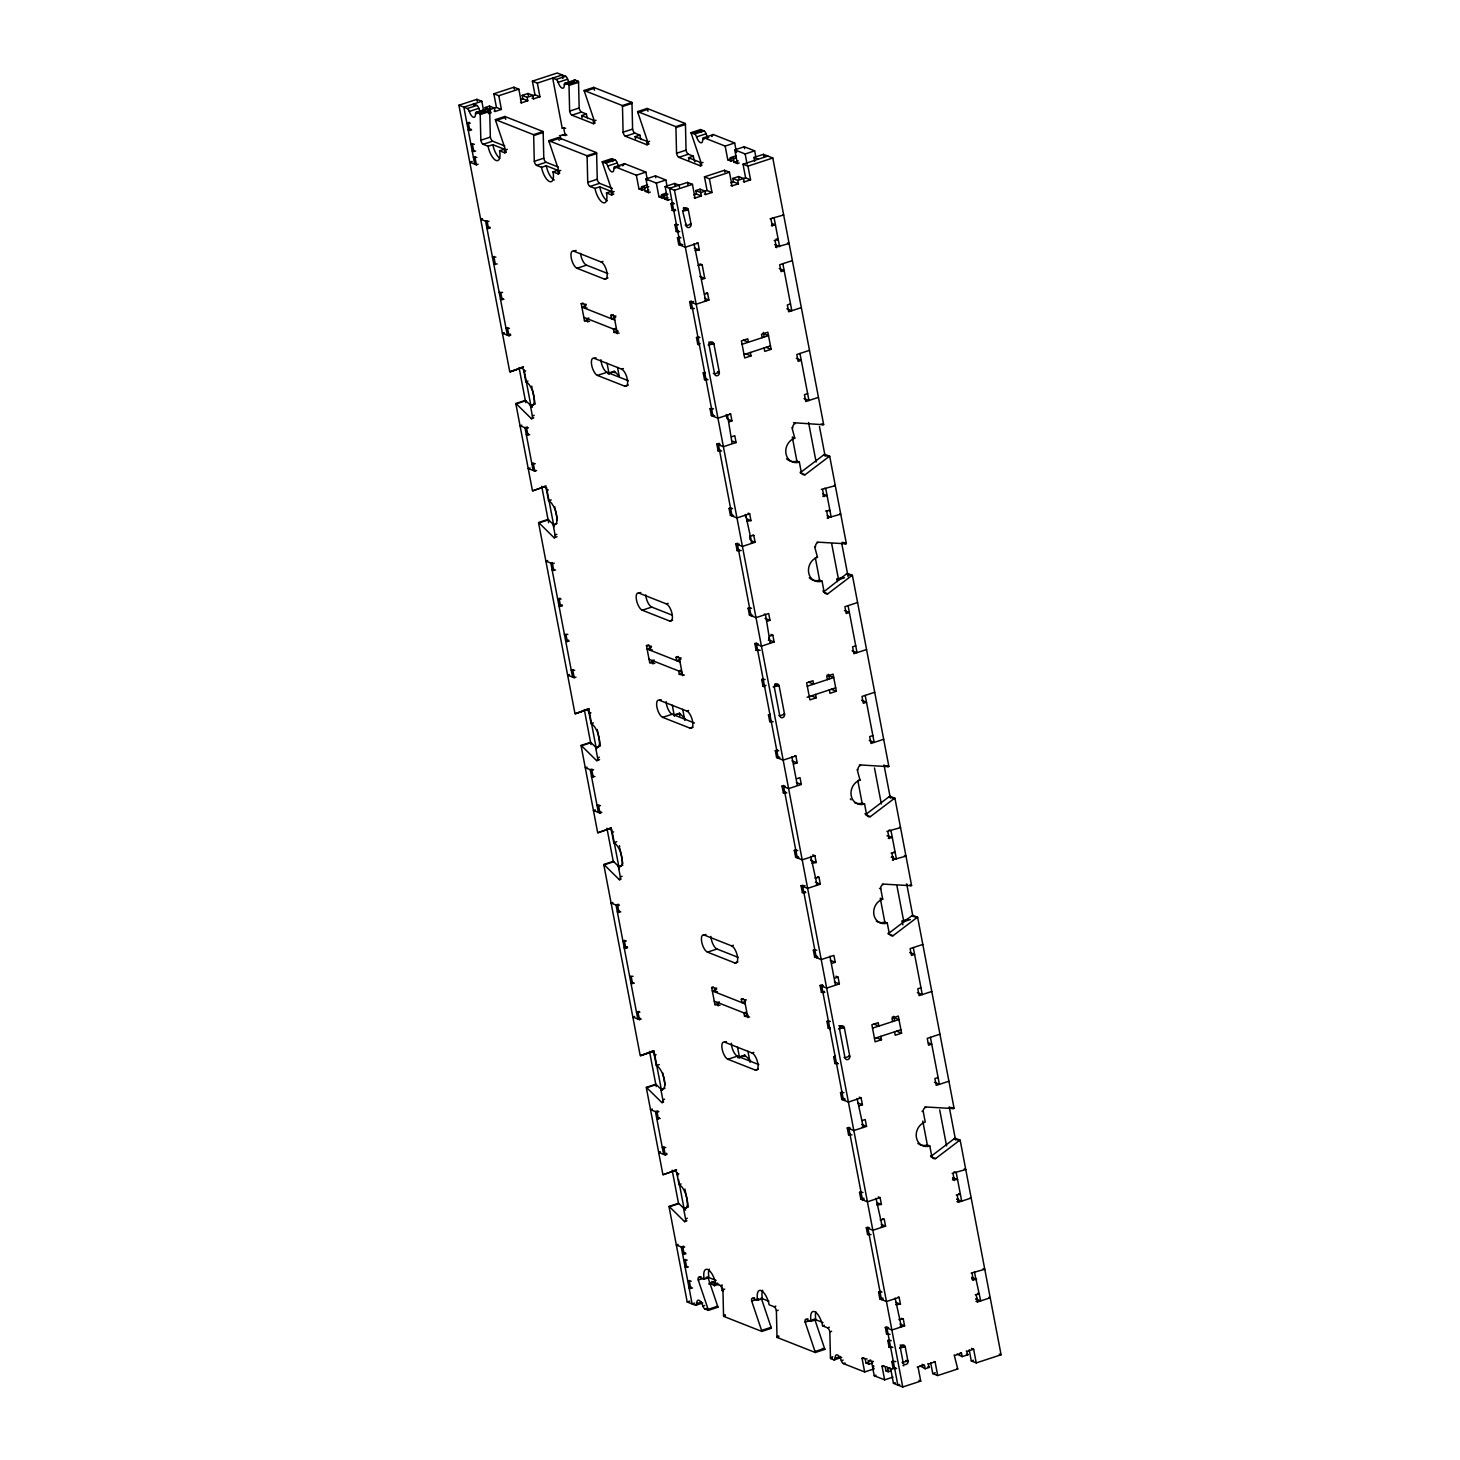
<?xml version="1.0" encoding="UTF-8"?>
<svg xmlns="http://www.w3.org/2000/svg" width="1460" height="1460" viewBox="0 0 1460 1460"><rect width="100%" height="100%" fill="white"/><g stroke="black" fill="none" stroke-linecap="round" stroke-linejoin="round"><path stroke-width="1.5" d="M800.189 472.784L823.878 454.772A3.632 3.175 -68.5 0 1 824.754 454.334L829.7 456.286L846.344 543.595A3.632 3.175 -68.5 0 1 845.413 543.759L817.125 542.116M800.81 473.022L805.135 474.719L828.824 456.724A3.632 3.175 -68.5 0 1 829.7 456.286M859.338 764.876L887.936 766.628A3.632 3.175 -68.5 0 0 888.866 766.482L852.403 575.331L847.475 573.397A3.632 3.175 -68.5 0 0 846.599 573.835L823.513 592.067M824.133 592.322L827.838 593.782L851.527 575.788A3.632 3.175 -68.5 0 1 852.403 575.331M894.925 798.218L889.98 796.266A3.632 3.175 -68.5 0 0 889.103 796.704L865.415 814.716L870.361 816.651L894.049 798.656A3.632 3.175 -68.5 0 1 894.925 798.218L911.587 885.527A3.632 3.175 -68.5 0 1 910.639 885.673L882.351 884.048M888.136 933.761L911.825 915.767A3.632 3.175 -68.5 0 1 912.701 915.329L917.628 917.263L954.092 1108.396A3.632 3.175 -68.5 0 1 953.161 1108.56L924.873 1106.935M888.447 933.889L893.064 935.714L916.752 917.701A3.632 3.175 -68.5 0 1 917.628 917.263M960.151 1140.15L955.205 1138.198A3.632 3.175 -68.5 0 0 954.329 1138.636L930.64 1156.63L935.586 1158.583L959.275 1140.589A3.632 3.175 -68.5 0 1 960.151 1140.15L1001.085 1354.771L976.247 1362.91L971.302 1360.957L969.184 1349.843M523.392 366.825L510.197 371.807L523.282 367.318M532.9 490.87L546.095 485.87M545.273 486.636L532.462 490.815L515.8 403.507L525.326 400.387M588.617 708.739L575.423 713.739L589.22 708.976M598.125 832.784L611.32 827.802M611.211 828.294L597.688 832.747L581.025 745.439L590.552 742.319M653.843 1050.671L640.648 1055.671L653.021 1051.456M663.351 1174.716L676.546 1169.734M676.436 1170.226L662.913 1174.679L646.269 1087.371L655.777 1084.251A3.632 1.442 71.8 0 1 656.27 1084.579L661.928 1090.146M519.267 368.65L509.759 371.771L458.914 105.229L476.891 99.335L481.818 101.287L483.534 110.266M493.845 93.787L498.791 95.721L501.401 109.409L496.455 107.456L493.845 93.787L513.883 87.217L518.829 89.151L521.439 102.839L527.772 100.758L527.133 97.327L522.187 95.393L522.844 98.805L527.772 100.758M532.389 81.139L537.335 83.092L539.945 96.761L534.999 94.827L532.389 81.139L557.245 73L565.64 76.322A3.632 1.442 71.8 0 1 567.63 79.205A7.263 2.865 71.8 0 0 569.199 82.581M481.818 101.287L463.842 107.182L474.719 164.177L476.307 163.648M498.791 95.721L518.829 89.151M537.335 83.092L562.173 74.953L562.848 78.511M458.914 105.229L467.31 108.551L476.836 105.43A3.632 1.442 71.8 0 1 478.807 108.314A7.263 2.865 71.8 0 0 480.377 111.69M565.659 128.279L562.228 128.225L552.665 78.073L556.132 79.442L565.64 76.322M467.31 108.551A3.632 1.442 71.8 0 1 469.299 111.434L478.825 108.314M556.132 79.442A3.632 1.442 71.8 0 1 558.121 82.326L567.63 79.205M485.705 110.303L485.176 107.529L489.465 106.124L494.392 108.058L495.049 111.489L501.401 109.409M522.187 95.393L528.009 93.477L532.936 95.429L533.593 98.842L539.945 96.761M469.299 111.434A7.263 2.865 71.8 0 0 473.277 117.22A7.263 2.865 71.8 0 0 475.504 113.88A3.632 1.423 71.8 0 1 476.617 112.219L486.143 109.099L489.611 110.467A3.632 1.442 71.8 0 1 489.72 111.416L490.341 137.112A3.632 1.423 71.8 0 0 492.64 141.182L504.777 145.964M558.121 82.326A7.263 2.865 71.8 0 0 562.082 88.111A7.263 2.865 71.8 0 0 564.327 84.771A3.632 1.423 71.8 0 1 565.44 83.111L574.948 79.99L578.415 81.358A3.632 1.442 71.8 0 1 578.543 82.308L579.164 107.985A3.632 1.423 71.8 0 0 581.445 112.055L586.391 114.008A12.72 5.019 71.8 0 0 587.632 118.57M475.504 113.88L480.851 112.128M482.055 111.745L485.03 110.778A3.632 1.423 71.8 0 1 486.143 109.099M564.327 84.771L570.276 82.819M571.462 82.435L573.835 81.651A3.632 1.423 71.8 0 1 574.948 79.99M485.176 107.529L490.122 109.463L496.455 107.456M520.453 99.59L522.844 98.805M527.133 97.327L534.999 94.827M476.617 112.219L480.103 113.588L489.611 110.467M565.44 83.111L568.907 84.479L578.415 81.358M504.649 151.365A12.72 5.019 71.8 0 0 504.339 149.23L499.575 150.781A12.72 5.019 71.8 0 1 496.108 160.49A12.72 5.019 71.8 0 1 488.06 146.237L483.132 144.303A3.632 1.423 71.8 0 1 480.833 140.233L480.212 114.537L489.72 111.416M595.114 123.041L593.326 123.625L571.937 115.176A3.632 1.423 71.8 0 1 569.637 111.106L569.017 85.428L578.543 82.308M488.388 113.661L490.779 112.894L490.122 109.463M469.262 122.366L466.89 123.133L470.321 123.206M499.575 150.781L504.521 152.734A3.632 1.423 71.8 0 0 505.507 149.96L495.633 120.614A3.632 1.423 71.8 0 1 495.378 119.611L504.886 116.49L543.065 131.546A3.632 1.442 71.8 0 1 543.175 132.495L543.795 158.191A3.632 1.423 71.8 0 0 546.095 162.261L558.231 167.042M593.326 123.625A3.632 1.423 71.8 0 0 594.33 120.852L584.438 91.505A3.632 1.423 71.8 0 1 584.183 90.502L593.691 87.381L631.87 102.437A3.632 1.442 71.8 0 1 631.998 103.386L632.6 129.082A3.632 1.423 71.8 0 0 634.899 133.134L639.845 135.087A12.72 5.019 71.8 0 0 641.086 139.649M495.633 120.614L505.142 117.493A3.632 1.423 71.8 0 1 504.886 116.49M584.438 91.505L593.946 88.385A3.632 1.423 71.8 0 1 593.691 87.381M470.868 129.1L468.186 129.976L471.617 130.031M480.833 140.233L490.341 137.112M569.637 111.106L579.164 107.985M472.693 143.646L470.905 144.23L474.336 144.285M483.132 144.303L492.64 141.182M571.937 115.176L581.445 112.055M474.007 150.471L472.219 151.055L475.65 151.128M488.06 146.237L492.823 144.686L504.339 149.23M582.139 117.786A12.72 5.019 71.8 0 1 581.627 115.577L586.391 114.008M495.378 119.611L533.539 134.667L543.065 131.546M584.183 90.502L622.361 105.558L631.87 102.437M558.103 172.444A12.72 5.019 71.8 0 0 557.793 170.309L553.03 171.86A12.72 5.019 71.8 0 1 549.562 181.569A12.72 5.019 71.8 0 1 541.514 167.316L536.568 165.382A3.632 1.423 71.8 0 1 534.287 161.312L533.667 135.616L543.175 132.495M649.152 143.919L646.78 144.704L625.391 136.254A3.632 1.423 71.8 0 1 623.091 132.185L622.471 106.507L631.998 103.386M475.193 156.749L473.405 157.333L476.836 157.388M562.228 128.225L564.016 127.622M505.507 149.96L507.295 149.376M594.33 120.852L596.1 120.268M472.164 161.439L469.773 162.224L476.361 164.816L478.15 164.232M504.521 152.734L506.292 152.15M559.436 135.725L565.914 134.284M553.03 171.86L557.976 173.813A3.632 1.423 71.8 0 0 558.961 171.039L549.07 141.693A3.632 1.423 71.8 0 1 548.814 140.689L558.341 137.569L596.519 152.625A3.632 1.442 71.8 0 1 596.629 153.574L597.25 179.27A3.632 1.423 71.8 0 0 599.549 183.339L612.397 188.413M646.78 144.704A3.632 1.423 71.8 0 0 647.765 141.93L637.892 112.584A3.632 1.423 71.8 0 1 637.637 111.581L647.145 108.46L685.324 123.516A3.632 1.442 71.8 0 1 685.452 124.465L686.054 150.161A3.632 1.423 71.8 0 0 688.353 154.231L693.299 156.165A12.72 5.019 71.8 0 0 694.978 161.914M562.702 134.721L566.955 135.123M549.07 141.693L558.596 138.572A3.632 1.423 71.8 0 1 558.341 137.569M637.892 112.584L647.4 109.463A3.632 1.423 71.8 0 1 647.145 108.46M534.287 161.312L543.795 158.191M623.091 132.185L632.6 129.082M536.568 165.382L546.095 162.261M625.391 136.254L634.899 133.134M541.514 167.316L546.277 165.765L557.793 170.309M635.593 138.864A12.72 5.019 71.8 0 1 635.082 136.656L639.845 135.087M548.814 140.689L586.993 155.745L596.519 152.625M637.637 111.581L675.816 126.637L685.324 123.516M611.558 193.523A12.72 5.019 71.8 0 0 611.247 191.388L606.484 192.939A12.72 5.019 71.8 0 1 602.998 202.648A12.72 5.019 71.8 0 1 594.968 188.395L590.023 186.46A3.632 1.423 71.8 0 1 587.723 182.391L587.121 156.695L596.629 153.574M702.023 165.199L700.234 165.783L678.845 157.333A3.632 1.423 71.8 0 1 676.546 153.282L675.925 127.586L685.452 124.465M558.961 171.039L560.75 170.455M647.765 141.93L649.554 141.346M557.976 173.813L559.746 173.229M606.484 192.939L611.411 194.892A3.632 1.423 71.8 0 0 612.415 192.118L602.524 162.772A3.632 1.423 71.8 0 1 602.268 161.768L611.795 158.647L615.262 160.016A3.632 1.442 71.8 0 1 617.252 162.918A7.263 2.865 71.8 0 0 618.547 165.838M700.234 165.783A3.632 1.423 71.8 0 0 701.22 163.009L691.346 133.663A3.632 1.423 71.8 0 1 691.091 132.659L700.599 129.538L704.067 130.907A3.632 1.442 71.8 0 1 706.056 133.791A7.263 2.865 71.8 0 0 707.352 136.729M602.524 162.772L612.05 159.651A3.632 1.423 71.8 0 1 611.795 158.647M691.346 133.663L700.855 130.542A3.632 1.423 71.8 0 1 700.599 129.538M602.268 161.768L605.736 163.137L615.262 160.016M691.091 132.659L694.558 134.028L704.067 130.907M605.736 163.137A3.632 1.442 71.8 0 1 607.725 166.038L617.252 162.918M694.558 134.028A3.632 1.442 71.8 0 1 696.548 136.911L706.056 133.791M607.725 166.038A7.263 2.865 71.8 0 0 611.703 171.824A7.263 2.865 71.8 0 0 613.93 168.484A3.632 1.423 71.8 0 1 615.043 166.805L624.57 163.684L645.867 172.097L647.455 180.419M696.548 136.911A7.263 2.865 71.8 0 0 700.508 142.697A7.263 2.865 71.8 0 0 702.753 139.357A3.632 1.423 71.8 0 1 703.866 137.696L713.374 134.575L734.672 142.971L736.515 152.588M613.93 168.484L615.718 167.9M618.091 167.115L619.88 166.531M622.27 165.746L623.457 165.363A3.632 1.423 71.8 0 1 624.57 163.684M702.753 139.357L704.541 138.773M706.914 138.007L708.702 137.422M711.677 136.437L712.261 136.254A3.632 1.423 71.8 0 1 713.374 134.575M587.723 182.391L597.25 179.27M676.546 153.282L686.054 150.161M482.439 218.617L480.65 219.219L487.239 221.811L489.009 221.226M590.023 186.46L599.549 183.339M678.845 157.333L688.353 154.231M487.166 220.643L485.596 221.154L507.332 335.143L510.507 334.103M594.968 188.395L599.713 186.843L611.247 191.388M689.047 159.943A12.72 5.019 71.8 0 1 688.536 157.735L693.299 156.165M615.043 166.805L636.341 175.218L645.867 172.097M703.866 137.696L725.164 146.091L734.672 142.971M489.867 227.03L486.892 227.997L490.323 228.052M650.339 192.081L648.55 192.665L645.94 178.996L655.467 175.875L665.87 179.982L667.092 186.387M739.161 162.972L737.373 163.556L734.763 149.887L744.271 146.767L754.674 150.855L755.769 156.64M612.415 192.118L614.204 191.534M701.22 163.009L703.008 162.425M611.411 194.892L613.802 194.107M644.042 189.599L642.254 190.183L641.597 186.77L647.546 184.818M732.847 160.49L731.058 161.075L730.402 157.643L736.351 155.709M636.341 175.218L638.951 188.887L644.316 187.136M645.94 178.996L656.343 183.102L665.87 179.982M725.164 146.091L727.773 159.779L733.723 157.826M734.763 149.887L745.166 153.975L754.674 150.855M641.597 186.77L644.608 187.957L648.769 186.588M730.402 157.643L733.431 158.848L736.406 157.862M644.608 187.957L645.265 191.369L648.842 190.201M733.431 158.848L734.07 162.261L738.249 160.892M670.14 199.472L667.749 200.239L665.139 186.57L674.666 183.449L679.046 185.183L679.429 187.172M754.692 161.293L753.962 157.461L763.47 154.34L772.796 158.008L823.641 424.55A3.632 3.175 -68.5 0 1 822.71 424.696L793.492 422.707M701.402 195.95L696.457 193.998L695.799 190.585L700.745 192.537L701.402 195.95L695.051 198.031L692.442 184.361L687.514 182.409L669.538 188.304L680.396 245.28L682.787 244.513M704.468 176.843L709.414 178.795L712.024 192.464L707.078 190.53L704.468 176.843L724.507 170.272L729.452 172.225L732.062 185.894L738.395 183.814L737.756 180.401L732.811 178.448L733.467 181.879L738.395 183.814M743.012 164.214L747.958 166.148L750.568 179.835L745.622 177.883L743.012 164.214L767.869 156.056M665.139 186.57L674.465 190.238L692.442 184.361M709.414 178.795L729.452 172.225M747.958 166.148L772.796 158.008M665.212 197.1L662.238 198.067L661.599 194.654L666.344 193.085M656.343 183.102L658.953 196.771L661.928 195.804M664.902 194.819L666.691 194.235M661.599 194.654L663.807 195.53L667.968 194.162M663.807 195.53L664.464 198.943L668.023 197.775M494.228 256.467L492.44 257.051L495.871 257.124M695.799 190.585L700.088 189.179L705.016 191.132L705.673 194.545L712.024 192.464M732.811 178.448L738.632 176.55L743.56 178.485L744.217 181.916L750.568 179.835M693.683 194.91L696.457 193.998M700.745 192.537L707.078 190.53M730.693 182.774L733.467 181.879M737.756 180.401L745.622 177.883M675.67 210.514L672.239 210.441L670.925 203.597L673.315 202.831M674.356 203.67L670.925 203.597M493.736 263.895L497.167 263.968M672.239 210.441L675.214 209.474M607.999 277.929L604.422 279.097L577.01 268.275A9.088 3.577 71.8 0 1 571.261 258.11A9.088 3.577 71.8 0 1 573.743 251.175L576.116 250.408M679.685 231.593L676.254 231.538L674.958 224.694L676.746 224.11M678.389 224.749L674.958 224.694M676.254 231.538L678.042 230.954M499.174 292.401L502.605 292.456M577.01 268.275L586.519 265.154L607.944 273.604M573.743 251.175L601.173 261.997L602.943 261.413M695.234 250.591L699.34 249.915L698.026 243.072L685.342 247.233L678.754 244.641L677.458 237.798L679.831 237.013M680.889 237.87L677.458 237.798M502.861 298.46L500.488 299.227L503.919 299.3M678.754 244.641L681.145 243.857M770.059 218.799L783.673 215.003L782.742 214.638M694.193 248.036L699.34 249.915M771.355 225.625L775.461 224.95L771.756 223.489M507.806 327.715L506.018 328.299L509.449 328.354M589.548 321.474L584.474 320.762L581.226 303.662L582.996 303.078M701.603 279.444L704.76 278.404L702.169 264.735L698.062 265.41M774.183 240.444L778.289 239.768L776.118 238.929M581.226 303.662L586.299 304.373M504.174 332.606L502.386 333.19L508.974 335.782L510.763 335.198M586.099 305.706L581.865 307.093L614.788 320.068M586.938 307.804L585.168 308.388L584.511 304.957M775.497 247.287L789.112 243.491L787.561 242.889M588.909 318.061L587.121 318.645L587.778 322.058M584.474 320.762L587.449 319.795M615.645 317.404L611.485 318.773L610.827 315.342L613.218 314.575M610.827 315.342L615.919 316.053M792.36 260.592L779.677 264.753L780.99 271.596L784.148 270.556L779.22 268.603M704.432 294.263L707.589 293.223L708.903 300.066L696.219 304.227L689.631 301.618L690.927 308.462L694.358 308.534M689.631 301.618L691.419 301.034M693.646 301.49L691.273 302.275L713.009 416.246L714.597 415.735M615.226 328.445L613.437 329.029L614.094 332.442L619.168 333.154M614.094 332.442L618.255 331.073M690.927 308.462L692.715 307.877M521.603 367.409A3.632 1.423 71.8 0 1 523.903 371.46L525.691 370.876M628.439 385.057L624.862 386.225L597.432 375.421A9.088 3.577 71.8 0 1 591.702 365.237A9.088 3.577 71.8 0 1 594.183 358.32L595.954 357.737M523.903 371.46L525.856 381.735L527.936 381.042M790.517 303.881L787.341 304.921L788.655 311.765L801.339 307.604M699.431 345.016L697.789 344.359L696.475 337.534L698.865 336.749M699.906 337.588L696.475 337.534M597.432 375.421L606.958 372.3L628.384 380.75M608.181 373.231L614.131 371.278L614.404 372.665M515.982 403.599A3.632 1.442 71.8 0 1 516.311 403.836L525.819 400.715L532.426 407.212M608.09 373.742L614.642 371.606L619.35 376.242M594.183 358.32L621.595 369.124L623.383 368.541M697.789 344.359L700.161 343.593M516.311 403.836L531.385 418.691A3.632 1.423 71.8 0 0 532.371 415.918L530.418 405.661L535.181 404.11L532.334 389.145M742.045 344.304L768.489 335.636L763.543 333.683M532.371 415.918L534.159 415.334M531.385 418.691L533.758 417.907M521.841 425.207L520.052 425.791L526.64 428.382L528.429 427.798M744.016 354.561L770.442 345.892M527.37 426.959L524.998 427.743L533.155 470.485L534.743 469.956M750.385 352.462L751.024 355.893L744.691 357.974L741.424 340.873L747.775 338.793L748.414 342.206L743.487 340.271M762.156 337.698L761.518 334.285L767.851 332.205L771.117 349.305L764.766 351.385L764.127 347.954M707.954 379.764L704.523 379.691L703.227 372.866L704.998 372.282M528.082 433.985L526.293 434.587L529.724 434.642M704.523 379.691L706.895 378.925M809.497 350.345L796.795 354.506L798.109 361.35L801.284 360.31L796.339 358.357M533.63 463.057L531.841 463.641L535.273 463.714M728.777 421.922L731.953 420.882L730.639 414.038L717.955 418.199L711.367 415.607L710.071 408.763L711.86 408.179M529.998 467.948L528.21 468.532L534.798 471.124L536.587 470.54M713.502 408.837L710.071 408.763M711.367 415.607L713.155 415.023M807.635 393.634L804.46 394.674L805.774 401.518L818.458 397.357M544.306 486.454A3.632 1.423 71.8 0 1 546.606 490.523L548.394 489.939M731.606 436.741L734.781 435.701L736.077 442.526L723.394 446.687L716.805 444.096L718.119 450.939L721.55 450.994M716.805 444.096L719.196 443.311M720.054 444.223L718.448 444.752L732.044 515.982L733.632 515.453M546.606 490.523L548.558 500.78L551.241 499.904M718.119 450.939L720.492 450.154M584.493 710.582L574.985 713.703L538.521 522.552L548.029 519.45M538.703 522.644A3.632 1.442 71.8 0 1 539.014 522.899L548.54 519.778L554.18 525.345M539.014 522.881L554.088 537.736A3.632 1.423 71.8 0 0 555.092 534.981L553.139 524.706L556.99 523.447M555.092 534.981L556.88 534.378M554.088 537.736L557.063 536.769M547.664 560.549L545.876 561.133L552.464 563.742L554.252 563.159M552.391 562.574L550.822 563.086L572.557 677.057L574.145 676.546M746.881 521.275L750.969 520.599L749.673 513.774L736.971 517.935L730.402 515.325L729.087 508.5L730.876 507.916M732.519 508.555L729.087 508.5M553.906 569.345L552.117 569.929L555.548 569.984M730.402 515.325L732.19 514.741M821.378 489.374L835.303 485.687L834.39 485.322M822.692 496.199L827.09 495.652L822.783 493.955M560.038 598.217L557.665 598.983L561.096 599.056M741.169 550.529L737.136 550.657L735.84 543.832L742.41 546.423L755.094 542.262L753.798 535.418L749.692 536.094M825.52 511.018L829.919 510.471L828.988 510.106M735.84 543.832L737.61 543.248M739.07 543.959L737.483 544.47L751.061 615.718L752.667 615.189M562.136 604.787L558.961 605.827L562.392 605.9M827.127 517.99L840.741 514.194L839.81 513.829M737.136 550.657L739.508 549.891M672.622 620.044L669.647 621.029L642.236 610.207A9.088 3.577 71.8 0 1 636.487 600.042A9.088 3.577 71.8 0 1 638.969 593.107L640.758 592.523M564.399 634.315L567.83 634.388M642.236 610.207L651.744 607.086L672.312 615.189M638.969 593.107L666.399 603.929L668.169 603.345M568.688 640.192L565.714 641.159L569.144 641.232M766.828 621.376L770.004 620.336L768.69 613.492L756.006 617.653L749.418 615.061L748.122 608.218L749.892 607.634M837.419 581.664L836.927 579.109L842.876 577.156M751.553 608.291L748.122 608.218M836.927 579.109L838.569 579.766L844.519 577.813M573.032 669.647L571.243 670.231L574.674 670.286M654.773 663.406L649.7 662.694L646.452 645.594L648.824 644.809M646.452 645.594L651.525 646.305M749.418 615.061L751.207 614.477M569.4 674.538L567.611 675.122L574.2 677.714L575.988 677.13M651.324 647.638L647.09 649.025L680.013 662M652.164 649.736L650.394 650.32L649.736 646.889M654.135 659.993L652.346 660.577L653.003 663.99M649.7 662.694L653.277 661.526M680.871 659.336L676.71 660.705L676.071 657.274L678.444 656.489M676.071 657.274L681.145 657.986M857.586 602.524L844.902 606.685L846.216 613.51L849.373 612.47L844.446 610.536M769.657 636.195L772.814 635.155L774.129 641.998L761.445 646.159L754.856 643.55L756.17 650.394L760.186 650.266M754.856 643.55L756.645 642.966M758.087 643.678L756.499 644.207L778.253 758.178L779.822 757.667M768.398 640.301L769.493 640.173M680.451 670.377L678.663 670.961L679.32 674.374L684.393 675.086M679.32 674.374L682.294 673.407M756.17 650.394L758.543 649.609M586.829 709.323A3.632 1.423 71.8 0 1 589.128 713.392L590.917 712.808M693.062 727.189L690.087 728.157L662.658 717.353A9.088 3.577 71.8 0 1 656.927 707.169A9.088 3.577 71.8 0 1 659.409 700.252L661.197 699.668M589.128 713.392L591.081 723.649L593.453 722.883M855.742 645.813L852.567 646.853L853.881 653.697L866.565 649.536M764.657 686.948L763.014 686.291L761.7 679.466L763.489 678.882M765.131 679.52L761.7 679.466M662.658 717.353L672.184 714.232L694.467 723.01M674.009 714.962L679.356 713.21L679.885 715.984M581.208 745.531A3.632 1.442 71.8 0 1 581.536 745.768L591.044 742.647L596.702 748.214M673.918 715.491L679.867 713.538L685.506 719.105M659.409 700.252L686.839 711.057L688.609 710.472M763.014 686.291L765.989 685.324M581.536 745.768L596.611 760.623A3.632 1.423 71.8 0 0 597.596 757.849L595.644 747.593L599.22 746.425M807.27 686.218L833.715 677.568L827.127 674.958M597.596 757.849L599.385 757.265M596.611 760.623L599.586 759.638M587.066 767.139L585.277 767.723L591.866 770.314L593.654 769.73M807.088 697.26L835.667 687.824M592.012 769.091L590.223 769.675L598.381 812.417L600.754 811.632M815.611 694.394L816.25 697.825L809.917 699.887L806.65 682.805L813.001 680.725L813.64 684.138L808.712 682.185M827.4 679.63L826.743 676.217L833.076 674.137L836.343 691.237L829.992 693.317L829.353 689.886M773.18 721.696L769.748 721.623L768.453 714.798L770.223 714.214M593.308 775.917L591.519 776.501L594.95 776.574M769.748 721.623L771.537 721.039M874.722 692.277L862.02 696.438L863.334 703.282L866.51 702.242L861.564 700.289M598.856 804.989L597.067 805.573L600.498 805.628M794.003 763.854L797.178 762.813L795.864 755.97L783.18 760.131L776.592 757.539L775.296 750.695L777.669 749.911M595.224 809.88L593.435 810.464L600.023 813.056L601.812 812.472M778.727 750.75L775.296 750.695M776.592 757.539L778.983 756.755M792.032 760.934L797.178 762.813M872.861 735.566L869.686 736.606L871 743.45L883.683 739.289M609.532 828.386A3.632 1.423 71.8 0 1 611.831 832.455L613.62 831.871M796.832 778.673L800.007 777.633L801.303 784.458L788.619 788.619L782.031 786.027L783.345 792.871L786.776 792.926M782.031 786.027L783.819 785.443M785.279 786.155L783.673 786.684L797.269 857.914L798.857 857.385M611.831 832.455L613.784 842.712L616.759 841.726M783.345 792.871L785.717 792.087M649.718 1052.514L640.21 1055.635L603.746 864.484L613.255 861.364M603.929 864.576A3.632 1.442 71.8 0 1 604.239 864.813L613.766 861.692L619.405 867.277M604.239 864.813L619.314 879.668A3.632 1.423 71.8 0 0 620.317 876.894L618.365 866.638L622.818 865.178M620.317 876.894L622.106 876.31M619.314 879.668L621.102 879.084M612.89 902.481L611.101 903.065L617.689 905.674L619.478 905.091M618.419 904.233L616.047 905.017L637.783 1018.989L640.155 1018.222M812.107 863.207L816.195 862.531L814.899 855.706L802.197 859.849L795.627 857.257L794.313 850.432L796.101 849.83M797.744 850.486L794.313 850.432M619.715 911.077L617.343 911.861L620.774 911.916M795.627 857.257L798 856.491M886.913 831.415L900.528 827.619L899.615 827.254M811.067 860.652L816.195 862.531M886.986 835.759L888.008 835.886M888.227 838.259L892.315 837.584L888.319 835.996M624.679 940.331L622.891 940.915L626.322 940.988M805.792 892.662L802.361 892.589L801.065 885.764L807.635 888.355L820.337 884.194L819.023 877.351L814.936 878.026M891.056 853.078L895.144 852.403L893.921 851.91M801.065 885.764L802.836 885.18M805.08 885.618L802.708 886.402L816.286 957.632L817.892 957.121M891.512 857.294L893.1 856.764M627.362 946.719L624.186 947.759L627.617 947.832M892.352 859.904L905.966 856.126L904.433 855.505M802.361 892.589L805.336 891.622M737.847 961.976L734.873 962.943L707.461 952.139A9.088 3.577 71.8 0 1 701.712 941.974A9.088 3.577 71.8 0 1 704.195 935.039L705.983 934.455M629.625 976.247L633.056 976.32M707.461 952.139L716.97 949.018L738.395 957.468M704.195 935.039L731.624 945.861L733.394 945.277M632.709 982.507L630.939 983.091L634.37 983.164M832.054 963.308L835.23 962.268L833.915 955.424L821.232 959.585L814.644 956.993L813.348 950.15L815.136 949.566M902.882 924.892L902.152 921.041L903.941 920.457M904.543 920.256L908.102 919.088M816.779 950.223L813.348 950.15M902.152 921.041L903.795 921.68L910.346 919.544M638.86 1011.378L636.487 1012.163L639.9 1012.218M719.999 1005.338L714.925 1004.626L711.677 987.526L713.447 986.942M711.677 987.526L716.75 988.237M814.644 956.993L817.034 956.209M634.625 1016.47L632.855 1017.054L639.425 1019.646L641.214 1019.062M716.55 989.552L712.316 990.938L745.239 1003.933M717.389 991.65L715.619 992.253L714.962 988.822M719.36 1001.925L717.572 1002.509L718.229 1005.922M714.925 1004.626L719.087 1003.257M745.512 1001.451L741.936 1002.618L741.297 999.206L743.067 998.622M741.297 999.206L746.37 999.917M922.811 944.456L910.127 948.617L911.442 955.442L914.617 954.402L909.671 952.467M834.883 978.127L838.04 977.087L839.354 983.93L826.67 988.073L820.082 985.482L821.396 992.326L824.809 992.38M820.082 985.482L822.455 984.697M823.312 985.609L821.724 986.139L843.478 1100.11L845.066 1099.599M745.677 1012.291L743.906 1012.893L744.545 1016.306L749.619 1017.018M744.545 1016.306L748.122 1015.138M821.396 992.326L824.371 991.358M652.054 1051.255A3.632 1.423 71.8 0 1 654.354 1055.324L656.142 1054.741M758.288 1069.121L755.313 1070.089L727.901 1059.266A9.088 3.577 71.8 0 1 722.152 1049.101A9.088 3.577 71.8 0 1 724.635 1042.184L726.423 1041.601M654.354 1055.324L656.307 1065.581L659.281 1064.614M920.968 987.745L917.792 988.785L919.106 995.629L931.79 991.468M829.882 1028.88L828.24 1028.223L826.926 1021.379L828.714 1020.796M830.357 1021.453L826.926 1021.379M727.901 1059.266L737.409 1056.146L758.835 1064.596M738.048 1057.277L744.582 1055.142L744.856 1056.529M646.452 1087.463A3.632 1.442 71.8 0 1 646.762 1087.7L656.27 1084.579M737.957 1057.806L745.093 1055.471L750.75 1061.037M724.635 1042.184L752.064 1052.988L753.834 1052.404M828.24 1028.223L830.028 1027.639M646.762 1087.7L661.836 1102.555A3.632 1.423 71.8 0 0 662.84 1099.782L660.869 1089.525L665.03 1088.156M872.514 1028.15L898.94 1019.5L892.352 1016.89M662.84 1099.782L664.61 1099.197M661.836 1102.555L663.625 1101.972M652.292 1109.071L650.503 1109.655L657.091 1112.246L658.88 1111.662M874.467 1038.407L900.893 1029.756M657.821 1110.823L655.449 1111.608L663.606 1154.349L666.782 1153.309M880.836 1036.326L881.475 1039.739L875.142 1041.82L871.875 1024.737L878.226 1022.657L878.865 1026.07L873.938 1024.117M892.626 1021.562L891.969 1018.149L898.302 1016.069L901.568 1033.169L895.236 1035.249L894.578 1031.818M838.405 1063.628L834.974 1063.555L833.678 1056.73L835.448 1056.128M659.135 1117.666L656.745 1118.433L660.176 1118.506M834.974 1063.555L837.365 1062.789M939.948 1034.209L927.246 1038.37L928.56 1045.196L931.736 1044.174L928.432 1042.86M664.081 1146.921L662.292 1147.505L665.723 1147.56M859.228 1105.786L862.404 1104.745L861.09 1097.902L848.406 1102.063L841.818 1099.471L840.522 1092.628L842.311 1092.043M660.449 1151.812L658.661 1152.396L665.249 1154.988L667.038 1154.404M843.953 1092.682L840.522 1092.628M841.818 1099.471L844.792 1098.486M938.086 1077.498L934.911 1078.539L936.225 1085.382L948.909 1081.221M674.757 1170.318A3.632 1.423 71.8 0 1 677.057 1174.388L678.845 1173.803M862.057 1120.586L865.233 1119.546L866.528 1126.39L853.845 1130.551L847.256 1127.959L848.57 1134.803L852.001 1134.858M847.256 1127.959L849.045 1127.376M850.505 1128.087L848.899 1128.598L862.495 1199.846L864.083 1199.317M677.057 1174.388L679.028 1184.644L681.108 1183.95M848.57 1134.803L850.359 1134.219M678.48 1203.295L668.972 1206.416L687.204 1301.991L695.617 1305.313L702.753 1302.959M669.154 1206.507A3.632 1.442 71.8 0 1 669.465 1206.745L678.991 1203.624L685.58 1210.121M669.465 1206.745L684.539 1221.6A3.632 1.423 71.8 0 0 685.543 1218.826L683.59 1208.57L688.335 1207.018L684.923 1189.06M685.543 1218.826L687.332 1218.242M684.539 1221.6L686.93 1220.816M678.115 1244.413L676.327 1244.997L682.915 1247.588L684.703 1247.004M683.645 1246.165L681.273 1246.949L692.131 1303.944L694.796 1303.068M876.712 1204.901L881.42 1204.464L880.125 1197.62L867.441 1201.781L860.852 1199.189L859.538 1192.346L861.327 1191.761M862.97 1192.418L859.538 1192.346M685.543 1252.808L682.568 1253.793L685.999 1253.848M860.852 1199.189L863.827 1198.222M685.543 1259.469L683.773 1260.053L687.204 1260.126M952.139 1173.347L965.753 1169.551L964.221 1168.949M686.857 1266.313L685.068 1266.897L688.5 1266.952M952.522 1179.826L957.541 1179.516L952.614 1177.563L952.96 1179.424M705.983 1277.464L707.771 1276.88L717.645 1306.226A3.632 1.442 71.8 0 1 717.9 1307.229L708.392 1310.35A3.632 1.442 71.8 0 0 708.136 1309.346L698.245 1280A3.632 1.423 71.8 0 1 699.249 1277.226L701.019 1276.642M689.576 1280.548L687.788 1281.132L691.219 1281.205M698.245 1280L703.592 1278.248M871.018 1234.594L867.587 1234.521L866.291 1227.678L872.861 1230.287L885.563 1226.126L884.249 1219.283L880.161 1219.958M956.282 1195.01L960.37 1194.335L958.527 1193.605M699.249 1277.226L704.176 1279.179L708.939 1277.609L716.13 1280.457M866.291 1227.678L868.061 1227.093M869.521 1227.823L867.933 1228.334L881.511 1299.564L883.117 1299.053M956.738 1199.226L958.326 1198.697M691.474 1287.191L689.102 1287.976L692.533 1288.048M708.684 1283.979L713.849 1282.282L714.506 1285.712L718.74 1284.088M956.957 1201.598L958.508 1202.2L971.192 1198.04L970.261 1197.674M704.176 1279.179A12.72 5.019 71.8 0 1 707.662 1269.47A12.72 5.019 71.8 0 1 715.692 1283.723L717.481 1283.121M867.587 1234.521L869.375 1233.937M715.692 1283.723L720.638 1285.658L722.426 1285.074M761.207 1297.958L771.099 1327.304A3.632 1.442 71.8 0 1 771.355 1328.308L761.846 1331.429L723.667 1316.372A3.632 1.423 71.8 0 1 723.539 1315.423L722.937 1289.727L724.707 1289.143M687.204 1301.991L689.85 1301.116M721.167 1285.402L722.134 1290.53L723.394 1290.129M695.617 1305.295A3.632 1.442 71.8 0 0 696.73 1303.634L701.475 1302.083M696.73 1303.634A7.263 2.865 71.8 0 1 698.957 1300.294A7.263 2.865 71.8 0 1 702.935 1306.079L704.724 1305.495M702.935 1306.079A3.632 1.423 71.8 0 0 704.924 1308.981L706.695 1308.397M708.136 1309.346L717.645 1306.226M761.846 1331.429A3.632 1.442 71.8 0 0 761.591 1330.425L751.699 1301.079A3.632 1.423 71.8 0 1 752.685 1298.305L754.473 1297.721M751.699 1301.079L758.835 1298.743M752.685 1298.305L757.63 1300.258L762.394 1298.688L768.872 1301.243M723.539 1315.423L725.328 1314.84M723.667 1316.372L725.456 1315.789M757.63 1300.258A12.72 5.019 71.8 0 1 761.098 1290.549A12.72 5.019 71.8 0 1 769.146 1304.802L774.092 1306.736L775.862 1306.153M812.289 1319.822L814.662 1319.037L824.553 1348.383A3.632 1.442 71.8 0 1 824.809 1349.387L815.282 1352.507L777.121 1337.451A3.632 1.423 71.8 0 1 776.994 1336.502L776.392 1310.806L778.162 1310.222M761.591 1330.425L771.099 1327.304M895.728 1304.62L900.455 1304.2L899.141 1297.356L886.457 1301.517L879.869 1298.926L878.573 1292.082L880.946 1291.297M882.004 1292.155L878.573 1292.082M815.282 1352.507A3.632 1.442 71.8 0 0 815.027 1351.504L805.154 1322.158A3.632 1.423 71.8 0 1 806.139 1319.384L807.928 1318.8M805.154 1322.158L809.917 1320.588M806.139 1319.384L811.085 1321.336L815.848 1319.767L823.038 1322.614M879.869 1298.926L882.844 1297.94M776.994 1336.502L778.782 1335.918M777.121 1337.451L778.892 1336.867M971.174 1273.083L984.788 1269.287L983.146 1268.63M811.085 1321.336A12.72 5.019 71.8 0 1 814.552 1311.628A12.72 5.019 71.8 0 1 822.601 1325.881L824.389 1325.297M822.601 1325.881L827.528 1327.815L829.317 1327.231M972.47 1279.909L976.576 1279.234L971.63 1277.299L971.995 1279.142M841.763 1357.362L834.043 1359.899L830.576 1358.53A3.632 1.423 71.8 0 1 830.448 1357.581L829.827 1331.885L831.616 1331.301M890.053 1334.312L886.621 1334.257L885.308 1327.414L891.896 1330.005L904.58 1325.844L903.284 1319.019L898.867 1319.566M975.298 1294.728L979.404 1294.053L977.543 1293.323M885.308 1327.414L887.096 1326.83M815.027 1351.504L824.553 1348.383M888.538 1327.541L886.95 1328.071L897.827 1385.047L899.615 1384.463M975.773 1298.944L977.36 1298.433M975.992 1301.334L977.525 1301.937L990.227 1297.776L988.986 1297.283M886.621 1334.257L888.392 1333.673M830.448 1357.581L832.82 1356.796M830.576 1358.53L832.346 1357.946M892.845 1347.324L889.122 1347.361L887.808 1340.517L889.596 1339.933M834.043 1359.899A3.632 1.442 71.8 0 0 835.156 1358.22L840.504 1356.468M891.239 1340.59L887.808 1340.517M835.156 1358.22A7.263 2.865 71.8 0 1 837.383 1354.898A7.263 2.865 71.8 0 1 841.361 1360.684L843.15 1360.1M889.122 1347.361L891.494 1346.576M841.361 1360.684A3.632 1.423 71.8 0 0 843.351 1363.567L845.121 1362.983M873.555 1369.042L864.648 1371.962L862.039 1358.293L863.809 1357.709M862.039 1358.293L867.112 1359.005M872.569 1363.019L868.992 1364.188L868.335 1360.775L870.726 1359.99M865.324 1359.589L865.981 1363.001L867.769 1362.417M868.335 1360.775L873.409 1361.486M896.568 1368.513L893.137 1368.44L891.841 1361.614L893.611 1361.03M892.972 1377.127L884.632 1379.846L882.023 1366.177L883.811 1365.593M895.856 1361.486L891.841 1361.614M882.023 1366.177L887.096 1366.889M891.166 1370.794L888.191 1371.761L887.534 1368.348L889.925 1367.564M885.326 1367.472L885.964 1370.885L887.753 1370.301M893.137 1368.44L895.509 1367.673M887.534 1368.348L892.608 1369.06M871.638 1362.071L874.248 1375.758L876.018 1375.174M917.208 1367.071L924.472 1365.355L925.129 1368.768L929.399 1367.363L927.83 1363.585M928.742 1363.95L935.093 1361.87L937.703 1375.539L957.742 1368.969L954.201 1354.935M955.132 1355.3L961.483 1353.219L962.122 1356.632L967.943 1354.734L966.374 1350.956M967.286 1351.321L973.637 1349.241L976.247 1362.91M890.837 1369.644L893.447 1383.332L895.217 1382.729M930.732 1362.91L932.758 1373.604L935.276 1372.783M971.302 1360.957L973.418 1360.264M893.447 1383.332L902.755 1387L920.731 1381.105L918.121 1367.436M753.962 157.461L758.342 159.177M727.773 159.779L731.058 161.075M734.07 162.261L737.373 163.556M581.627 115.577L593.143 120.103A12.72 5.019 71.8 0 1 593.472 122.257M635.082 136.656L646.597 141.2A12.72 5.019 71.8 0 1 646.926 143.335M688.536 157.735L700.052 162.279A12.72 5.019 71.8 0 1 700.38 164.414M532.042 98.24L533.593 98.842M743.286 181.551L744.217 181.916M520.508 102.474L521.439 102.839M730.821 185.42L732.062 185.894M772.924 217.631L774.147 218.124L779.585 246.612L774.658 244.66M494.119 111.124L495.049 111.489M704.432 194.071L705.673 194.545M476.836 105.43L473.368 104.062L473.733 106.051M488.297 111.909L490.779 112.894M694.12 197.666L695.051 198.031M638.951 188.887L642.254 190.183M645.265 191.369L648.55 192.665M658.953 196.771L662.238 198.067M664.464 198.943L667.749 200.239M684.558 208.032L688.262 209.492L691.055 224.165A2.719 2.373 -68.5 0 1 689.156 227.504A2.719 2.373 -68.5 0 1 686.291 225.734L685.361 225.369M683.7 208.087L688.335 209.93L682.659 211.116M682.568 210.696L686.291 225.734L691.055 224.165L690.124 223.8M697.095 242.707L698.026 243.072M694.029 243.784L705.727 301.107L704.486 300.614M699.997 263.877L702.169 264.735M786.885 308.772L791.813 310.724L782.852 263.712M699.833 276.451L704.76 278.404M706.366 292.73L707.589 293.223M704.578 298.351L708.903 300.066M766.19 347.352L771.117 349.305M746.096 353.94L751.024 355.893M710.18 342.388L713.885 343.848L719.324 372.337A2.719 2.373 -68.5 0 1 717.426 375.676A2.719 2.373 -68.5 0 1 714.561 373.906L713.32 373.413M708.191 345.034L713.885 343.848A2.719 2.373 -68.5 0 0 711.02 342.06A2.719 2.373 -68.5 0 0 709.122 345.399L714.561 373.906L719.324 372.337L717.462 371.606M804.004 398.543L808.949 400.478L799.97 353.466M583.817 317.349L616.74 330.325M703.227 372.866L704.87 373.505M822.71 424.185L823.641 424.55M821.159 424.094L822.71 424.696M791.904 427.524L794.788 438.146A12.72 11.096 -68.5 0 0 785.973 453.768A12.72 11.096 -68.5 0 0 799.35 462.09L801.303 472.346A3.632 3.175 -68.5 0 0 805.135 474.719M792.616 437.306L794.788 438.146M729.708 413.673L730.639 414.038M726.24 414.585L727.463 415.078L732.08 443.256M823.878 454.772L828.824 456.724M727.938 419.294L731.953 420.882M786.557 458.732A12.72 11.096 -68.5 0 0 796.886 461.123L799.35 462.09M732.792 441.23L736.077 442.526M800.372 471.981L801.303 472.346M824.553 488.333L825.794 488.808L831.233 517.314L827.218 515.727M843.26 542.372L846.344 543.595M842.019 542.408L845.413 543.759M748.122 513.154L749.673 513.774M745.567 514.449L751.936 543.303L751.006 542.938M746.644 518.902L750.969 520.599M814.607 546.587L817.49 557.209A12.72 11.096 -68.5 0 0 808.676 572.813A12.72 11.096 -68.5 0 0 822.053 581.135L824.024 591.391A3.632 3.175 -68.5 0 0 827.838 593.782M816.56 556.844L817.49 557.209M752.867 535.053L753.798 535.418M846.599 573.835L851.527 575.788M751.097 540.674L755.094 542.262M809.26 577.795A12.72 11.096 -68.5 0 0 819.589 580.167L822.053 581.135M822.783 590.917L824.024 591.391M764.292 614.058L765.514 614.532L770.132 642.71M852.111 650.704L857.038 652.656L848.077 605.644M765.058 618.383L770.004 620.336M770.971 634.425L772.814 635.155M770.114 640.411L774.129 641.998M831.415 689.284L836.343 691.237M811.322 695.873L816.25 697.825M774.786 684.065L779.111 685.78L784.549 714.269A2.719 2.373 -68.5 0 1 782.651 717.608A2.719 2.373 -68.5 0 1 779.786 715.82L778.855 715.455M773.125 686.839L779.111 685.78A2.719 2.373 -68.5 0 0 776.245 683.992A2.719 2.373 -68.5 0 0 774.347 687.332L779.786 715.82L784.549 714.269L783.618 713.904M869.229 740.457L874.175 742.41L865.196 695.398M649.061 659.281L681.966 672.257M768.453 714.798L770.095 715.436M887.023 765.752L888.866 766.482M885.782 765.77L887.936 766.628M857.13 769.457L860.013 780.078A12.72 11.096 -68.5 0 0 851.198 795.682A12.72 11.096 -68.5 0 0 864.576 804.022L866.528 814.279A3.632 3.175 -68.5 0 0 870.361 816.651M859.082 779.713L860.013 780.078M794.952 755.605L795.864 755.97M791.867 756.682L797.306 785.17M889.103 796.704L894.049 798.656M854.593 802.653A12.72 11.096 -68.5 0 0 862.112 803.036L864.576 804.022M796.375 782.523L801.303 784.458M864.995 813.658L866.528 814.279M889.158 830.01L891.02 830.74L896.458 859.246L891.312 857.202M910.346 885.034L911.587 885.527M906.332 883.975L907.244 884.34M909.726 885.308L910.639 885.673M812.727 854.848L814.899 855.706M810.793 856.381L817.162 885.235L816.231 884.87M879.522 888.392L880.763 888.885L882.716 899.141A12.72 11.096 -68.5 0 0 873.901 914.745A12.72 11.096 -68.5 0 0 887.279 923.067L889.25 933.323A3.632 3.175 -68.5 0 0 893.064 935.714M881.183 898.52L882.716 899.141M817.49 876.748L819.023 877.351M911.825 915.767L916.752 917.701M815.392 882.241L820.337 884.194M876.292 921.169A12.72 11.096 -68.5 0 0 884.815 922.099L887.279 923.067M888.319 932.958L889.25 933.323M829.919 956.136L835.357 984.642M917.336 992.636L922.264 994.588L913.303 947.577M830.284 960.315L835.23 962.268M835.886 976.229L838.04 977.087M834.408 981.978L839.354 983.93M896.641 1031.216L901.568 1033.169M876.548 1037.804L881.475 1039.739M839.098 1025.632L844.336 1027.712L849.775 1056.2A2.719 2.373 -68.5 0 1 847.877 1059.54A2.719 2.373 -68.5 0 1 845.011 1057.752L844.081 1057.387M838.642 1028.899L844.336 1027.712A2.719 2.373 -68.5 0 0 841.471 1025.924A2.719 2.373 -68.5 0 0 839.573 1029.264L845.011 1057.752L849.775 1056.2L848.844 1055.835M934.455 1082.389L939.4 1084.342L930.421 1037.33M714.287 1001.195L747.192 1014.189M833.678 1056.73L835.321 1057.369M951.628 1107.428L954.092 1108.396M950.387 1107.465L953.161 1108.56M922.045 1111.261L923.286 1111.753L925.239 1122.01A12.72 11.096 -68.5 0 0 916.424 1137.614A12.72 11.096 -68.5 0 0 929.801 1145.954L931.754 1156.21A3.632 3.175 -68.5 0 0 935.586 1158.583M859.246 1097.172L861.09 1097.902M857.093 1098.613L863.353 1127.43L862.13 1126.938M954.329 1138.636L959.275 1140.589M857.768 1102.92L862.404 1104.745M917.865 1143.381A12.72 11.096 -68.5 0 0 927.337 1144.968L929.801 1145.954M861.601 1124.456L866.528 1126.39M930.841 1155.846L931.754 1156.21M954.092 1171.814L956.245 1172.672L961.684 1201.16L957.048 1199.335M878.263 1196.89L880.125 1197.62M876.018 1198.295L882.387 1227.166L881.146 1226.674M876.803 1202.639L881.42 1204.464M882.716 1218.68L884.249 1219.283M881.238 1224.411L885.563 1226.126M974.441 1272.08L980.7 1300.897L976.174 1299.108M898.21 1296.991L899.141 1297.356M895.144 1298.068L901.404 1326.884L900.181 1326.41M895.819 1302.375L900.455 1304.2M999.242 1354.041L1001.085 1354.771M901.422 1318.289L903.284 1319.019M971.484 1348.383L973.637 1349.241M899.944 1324.019L904.58 1325.844M966.41 1354.132L967.943 1354.734M960.242 1352.726L961.483 1353.219M962.122 1356.632L957.066 1354.059M901.514 1345.372L905.218 1346.832L908.01 1361.505A2.044 1.788 -68.5 0 1 907.846 1362.837L907.262 1363.677A3.248 2.829 -68.5 0 1 904.908 1364.553L903.886 1364.151A2.044 1.788 -68.5 0 1 903.247 1363.074L900.455 1348.401A2.719 2.373 -68.5 0 1 902.353 1345.062A2.719 2.373 -68.5 0 1 905.218 1346.832L899.524 1348.036M956.811 1368.604L957.742 1368.969M934.163 1361.505L935.093 1361.87M711.695 1281.442L713.849 1282.282M922.008 1364.37L924.472 1365.355M927.866 1366.761L929.399 1367.363M906.076 1360.355L907.938 1361.085L902.243 1362.271M905.857 1360.647L908.01 1361.505M714.506 1285.712L709.359 1282.683M925.129 1368.768L919.983 1365.757M722.134 1290.53L723.375 1291.023M932.758 1373.604L937.703 1375.539M902.335 1362.709L903.247 1363.074M902.955 1365.447L903.886 1365.812M918.887 1380.375L920.731 1381.105M865.981 1363.001L868.992 1364.188M885.964 1370.885L888.191 1371.761M716.185 1306.536L717.9 1307.229M822.418 1348.438L824.809 1349.387M872.824 1368.33L874.157 1368.841M704.924 1308.981L708.392 1310.35M843.351 1363.567L864.648 1371.962M874.248 1375.758L884.632 1379.846M700.855 130.542L701.475 132.386M647.4 109.463L648.021 111.307M593.946 88.385L594.567 90.21M612.05 159.651L612.671 161.494M558.596 138.572L559.216 140.415M505.142 117.493L505.762 119.337M819.462 426.539L825.119 456.177M841.909 544.27L848.096 576.645M883.993 764.876L890.345 798.109M907.135 886.183L912.628 914.964M949.219 1106.808L955.57 1140.078M763.47 154.34L763.963 156.895M770.989 219.164L772.285 225.99M775.114 240.809L776.41 247.652M822.619 489.848L823.933 496.692M826.743 511.511L828.057 518.355M887.844 831.78L889.158 838.624M891.969 853.443L893.283 860.269M953.07 1173.712L954.384 1180.556M957.212 1195.375L958.508 1202.2M972.104 1273.448L973.4 1280.274M976.229 1295.093L977.525 1301.937M808.566 422.469L816.122 462.035M831.707 543.777L838.569 579.766M874.485 767.996L881.347 803.967M896.933 885.709L903.795 921.68M939.711 1109.928L946.573 1145.899M744.271 146.767L744.636 148.683M745.166 153.975L747.118 164.232M792.305 437.179L796.886 461.123M815.319 557.72L819.589 580.167M857.823 780.607L862.112 803.036M880.252 898.155L884.815 922.099M922.775 1121.043L927.337 1144.968M738.632 176.55L739.07 178.905M763.324 332.387L764.146 336.676M828.55 674.319L829.371 678.59M893.775 1016.251L894.597 1020.522M724.507 170.272L724.872 172.207M700.088 189.179L700.49 191.315M687.514 182.409L687.989 184.964M726.35 415.516L726.934 418.509M745.293 514.814L745.786 517.369M749.673 537.755L750.002 539.47M768.708 637.472L769.183 640.046M811.012 859.301L811.267 860.597M683.389 207.886L683.755 209.875M708.939 341.895L709.286 343.684M839.39 1025.759L839.737 1027.53M900.273 1344.897L900.601 1346.613M674.666 183.449L675.159 186.004M674.465 190.238L902.755 1387M655.467 175.875L655.832 177.791M873.555 1365.647L873.792 1366.925M614.131 316.637L617.398 333.738M679.356 658.57L682.623 675.67M744.582 1000.502L747.848 1017.602M617.489 367.354L619.077 375.695M682.714 709.286L684.831 720.4M747.94 1051.218L750.057 1062.332M563.87 128.863L565.166 135.707M607.068 363.284L609.148 374.253M672.293 705.216L674.392 716.185M737.519 1047.149L739.618 1058.098M560.348 136.09L561.005 139.521M528.009 93.477L528.411 95.612M513.883 87.217L514.248 89.133M489.465 106.124L489.867 108.259M476.891 99.335L477.256 101.269M531.75 386.152L532.042 387.648M554.745 506.693L557.318 520.161M597.268 729.58L600.407 746.042M619.405 845.632L619.697 847.129M619.971 848.625L622.836 863.59M662.785 1073.009L665.067 1084.962M524.012 369.544L531.111 406.811M546.478 487.348L554.015 526.823M588.818 709.286L596.337 748.743M611.703 829.28L619.241 868.755M654.043 1051.218L661.562 1090.675M677.148 1172.38L677.841 1175.957M678.517 1179.534L683.973 1208.168M519.067 367.61L525.764 402.686M541.715 486.308L548.65 522.68M584.292 709.523L590.99 744.618M606.94 828.24L613.455 862.422M649.517 1051.456L656.215 1086.532M672.166 1170.172L678.371 1202.657M468.532 123.79L469.846 130.633M472.565 144.868L473.861 151.712M475.066 157.972L476.361 164.816M487.239 221.811L488.534 228.636M494.082 257.708L495.378 264.552M500.817 293.04L502.13 299.884M507.678 328.938L508.974 335.782M526.64 428.382L527.954 435.226M533.484 464.298L534.798 471.124M552.464 563.742L553.76 570.568M559.308 599.64L560.622 606.484M566.042 634.972L567.356 641.816M572.904 670.87L574.2 677.714M591.866 770.314L593.18 777.158M598.709 806.23L600.023 813.056M617.689 905.674L618.985 912.5M624.533 941.572L625.847 948.416M631.267 976.904L632.582 983.748M638.13 1012.802L639.425 1019.646M657.091 1112.246L658.405 1119.09M663.935 1148.144L665.249 1154.988M682.915 1247.588L684.211 1254.432M685.415 1260.71L686.711 1267.535M689.43 1281.789L690.744 1288.632M744.764 1055.233A3.632 1.423 71.8 0 1 745.093 1055.471M679.539 713.301A3.632 1.423 71.8 0 1 679.867 713.538M675.816 126.637A3.632 1.442 71.8 0 1 675.925 127.586M622.361 105.558A3.632 1.442 71.8 0 1 622.471 106.507M568.907 84.479A3.632 1.442 71.8 0 1 569.017 85.428M573.835 81.651A7.263 2.865 71.8 0 1 573.817 82.508M614.313 371.369A3.632 1.423 71.8 0 1 614.642 371.606M827.528 1327.815A3.632 1.423 71.8 0 1 829.827 1331.885M774.092 1306.736A3.632 1.423 71.8 0 1 776.392 1310.806M720.638 1285.658A3.632 1.423 71.8 0 1 722.937 1289.727M708.939 1277.609A12.72 5.019 71.8 0 1 709.286 1269.16M762.394 1298.688A12.72 5.019 71.8 0 1 762.74 1290.238M815.848 1319.767A12.72 5.019 71.8 0 1 815.921 1311.974M656.307 1065.581A12.72 5.019 71.8 0 1 664.355 1079.834A12.72 5.019 71.8 0 1 660.869 1089.525M679.028 1184.644A12.72 5.019 71.8 0 1 687.058 1198.879A12.72 5.019 71.8 0 1 683.59 1208.57M678.663 1203.387A3.632 1.442 71.8 0 1 678.991 1203.624M716.97 949.018A9.088 3.577 71.8 0 1 710.929 936.444M731.624 945.861A9.088 3.577 71.8 0 1 737.355 956.026A9.088 3.577 71.8 0 1 734.873 962.943M737.409 1056.146A9.088 3.577 71.8 0 1 731.351 1043.207M752.064 1052.988A9.088 3.577 71.8 0 1 757.795 1063.172A9.088 3.577 71.8 0 1 755.313 1070.089M591.081 723.649A12.72 5.019 71.8 0 1 599.129 737.902A12.72 5.019 71.8 0 1 595.644 747.593M590.734 742.41A3.632 1.442 71.8 0 1 591.044 742.647M613.784 842.712A12.72 5.019 71.8 0 1 621.832 856.947A12.72 5.019 71.8 0 1 618.365 866.638M613.437 861.455A3.632 1.442 71.8 0 1 613.766 861.692M651.744 607.086A9.088 3.577 71.8 0 1 645.721 594.895M666.399 603.929A9.088 3.577 71.8 0 1 672.129 614.094A9.088 3.577 71.8 0 1 669.647 621.029M672.184 714.232A9.088 3.577 71.8 0 1 666.143 701.658M686.839 711.057A9.088 3.577 71.8 0 1 692.569 721.24A9.088 3.577 71.8 0 1 690.087 728.157M586.519 265.154A9.088 3.577 71.8 0 1 580.533 253.365M601.173 261.997A9.088 3.577 71.8 0 1 606.904 272.162A9.088 3.577 71.8 0 1 604.422 279.097M606.958 372.3A9.088 3.577 71.8 0 1 600.918 359.726M621.595 369.124A9.088 3.577 71.8 0 1 627.344 379.308A9.088 3.577 71.8 0 1 624.862 386.225M586.993 155.745A3.632 1.442 71.8 0 1 587.121 156.695M533.539 134.667A3.632 1.442 71.8 0 1 533.667 135.616M480.103 113.588A3.632 1.442 71.8 0 1 480.212 114.537M485.03 110.778A7.263 2.865 71.8 0 1 485.012 111.617M499.776 158.3A12.72 5.019 71.8 0 1 492.823 144.686M554.307 180A12.72 5.019 71.8 0 1 546.277 165.765M607.232 200.823A12.72 5.019 71.8 0 1 599.713 186.843M525.856 381.735A12.72 5.019 71.8 0 1 533.904 395.97A12.72 5.019 71.8 0 1 530.418 405.661M525.509 400.478A3.632 1.442 71.8 0 1 525.819 400.715M548.558 500.78A12.72 5.019 71.8 0 1 556.607 515.015A12.72 5.019 71.8 0 1 553.139 524.706M548.212 519.541A3.632 1.442 71.8 0 1 548.54 519.778M683.499 211.061A2.044 1.788 -68.5 0 1 683.663 209.729L684.43 208.725A3.248 2.829 -68.5 0 1 686.82 208.05L687.623 208.415A2.044 1.788 -68.5 0 1 688.262 209.492M685.89 224.019A2.719 2.373 -68.5 0 1 685.452 224.712M923.286 1111.753A3.632 3.175 -68.5 0 1 925.804 1107.301M880.763 888.885A3.632 3.175 -68.5 0 1 883.282 884.413M858.06 769.822A3.632 3.175 -68.5 0 1 860.579 765.368M851.016 799.806A12.72 11.096 -68.5 0 1 850.341 798.857M815.538 546.952A3.632 3.175 -68.5 0 1 818.056 542.481M792.835 427.889A3.632 3.175 -68.5 0 1 795.353 423.437"/></g></svg>
